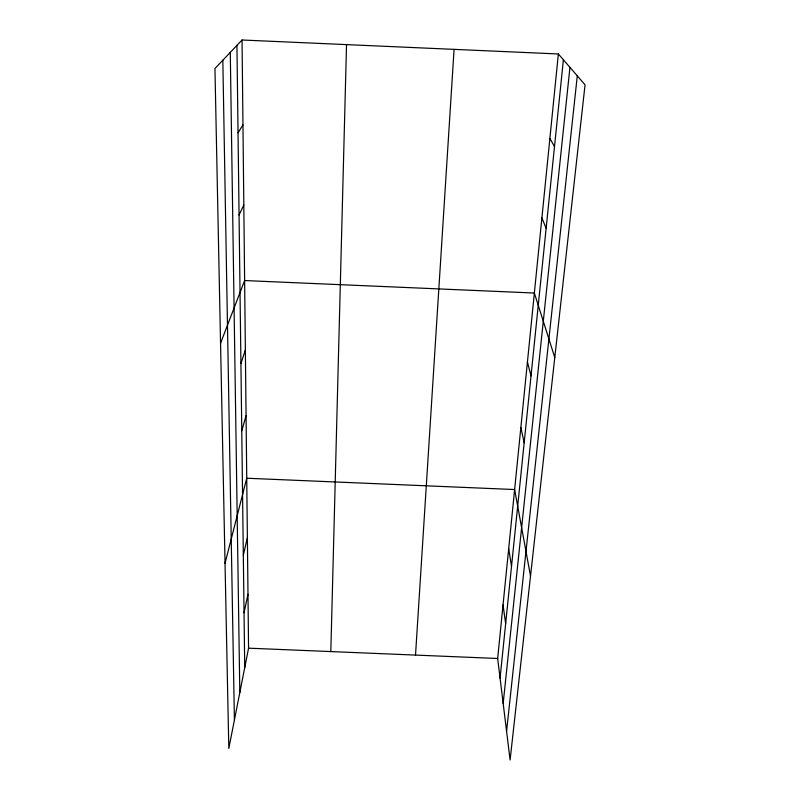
<?xml version="1.0" encoding="UTF-8"?>
<svg xmlns="http://www.w3.org/2000/svg" width="800" height="800" viewBox="0 0 800 800"><rect width="100%" height="100%" fill="white"/><g stroke="black" fill="none" stroke-linecap="round" stroke-linejoin="round"><path stroke-width="1.2" d="M330.82 651.58L346.53 44.62M415.52 655.09L454.08 49.37M558.36 53.97L585.05 84.81L510.1 760L497.66 658.49L558.36 53.97L242.05 40L214.95 68.51L228.81 748.46L248.56 648.17L242.05 40M500.07 678.16L563.39 59.78M503.17 703.45L569.95 67.36M506.58 731.22L577.29 75.84M244.04 612.76L247.98 594.24M243.32 555.16L247.37 537.66M225.03 563.3L246.74 478.23L514.62 489.54L530.52 576.08M241.77 430.79L246.07 415.74M240.93 363.53L245.36 349.93M220.55 343.25L244.62 280.55L534.36 293.03L554.78 357.56M239.07 215.01L243.81 204.99M238.04 132.79L242.96 124.95M248.56 648.17L497.66 658.49M549.89 138.39L554.5 146.63M541.9 217.94L546.13 228.33M527.43 362L531.02 375.92M520.86 427.42L524.17 442.78M508.69 548.62L511.51 566.39M503.04 604.87L505.65 623.65M222.83 60.22L234.41 720.02M230.28 52.38L239.81 692.58M236.94 45.37L244.73 667.6"/></g></svg>
